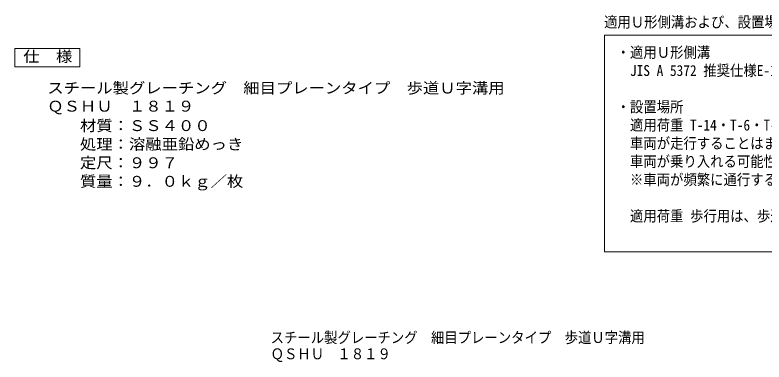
# Model space of a CAD drawing. Units: millimetres, scale not verified. Extents: x -756 to 910, y -687 to 519.
# Drawn here: x -754 to 255, y -687 to -220 of the extents above; entities that cross this region are included whole.
import ezdxf
from ezdxf.enums import TextEntityAlignment as Align

# ---------------------------------------------------------------- set-up
doc = ezdxf.new("R2010")
doc.units = ezdxf.units.MM
doc.header["$LTSCALE"] = 5
doc.layers.add('A-5_仕様文', color=7, linetype='Continuous', lineweight=9)
doc.layers.add('F-5_F-5ﾚｲﾔ', color=7, linetype='Continuous', lineweight=9)
doc.styles.add('ＭＳ ゴシック', font='')
doc.styles.get('ＭＳ ゴシック').set_extended_font_data('MS Gothic')

msp = doc.modelspace()

# ---------------------------------------------------------------- linework, layer by layer
at = {"layer": 'A-5_仕様文'}
for p, q in [((-753.757, -290.436), (-753.757, -265.436)), ((-753.757, -265.436), (-666.257, -265.436))]:
    msp.add_line(p, q, dxfattribs=at)
msp.add_lwpolyline([(-666.257, -265.436), (-666.257, -290.436), (-753.757, -290.436)], dxfattribs=at)
at = {"layer": 'F-5_F-5ﾚｲﾔ', "color": 2}
for p, q in [((40, -539.054), (40, -247.723)), ((40, -247.723), (910, -247.723))]:
    msp.add_line(p, q, dxfattribs=at)
msp.add_lwpolyline([(910, -247.723), (910, -539.054), (40, -539.054)], dxfattribs=at)

# ---------------------------------------------------------------- texts
at = {"layer": 'A-5_仕様文', "color": 2, "style": 'ＭＳ ゴシック', "width": 1.1}
for s, p in [('仕\u3000様', (-742.535, -288.028)), ('スチール製グレーチング\u3000細目プレーンタイプ\u3000歩道Ｕ字溝用', (-710.23, -330.451)), ('ＱＳＨＵ\u3000１８１９', (-710.23, -354.897)), ('\u3000\u3000材質：ＳＳ４００', (-710.23, -381.046)), ('\u3000\u3000処理：溶融亜鉛めっき', (-710.23, -406.046)), ('\u3000\u3000定尺：９９７', (-710.23, -431.046)), ('\u3000\u3000質量：９．０ｋｇ／枚', (-710.23, -456.046))]:
    msp.add_text(s, height=14.66, dxfattribs=at).set_placement(p, align=Align.BOTTOM_LEFT)
at = {"layer": 'F-5_F-5ﾚｲﾔ', "style": 'ＭＳ ゴシック', "width": 0.9}
for s, p in [('適用Ｕ形側溝および、設置場所について', (39.559, -241.657)), ('・適用Ｕ形側溝', (56.474, -282.434)), ('\u3000JIS A 5372 推奨仕様E-1 U形側溝、推奨仕様E-2 上ぶた式U形側溝の本体に適用します。', (56.474, -306.904)), ('・設置場所', (56.474, -355.842)), ('\u3000適用荷重 T-14・T-6・T-2は、建物内、建物敷地内、公園敷地内、車道以外で、', (56.474, -380.312)), ('\u3000車両が走行することはまれで、走行することがあっても一時待避などで低速で走行するような、', (56.474, -404.781)), ('\u3000車両が乗り入れる可能性のある場所に設置できます。 ', (56.474, -429.251)), ('\u3000※車両が頻繁に通行する場所や、フォークリフト等の特殊車両が通行する場所には適しません。', (56.474, -453.72)), ('\u3000適用荷重 歩行用は、歩道にお使いいただけます。', (56.474, -502.659))]:
    msp.add_text(s, height=14.66, dxfattribs=at).set_placement(p, align=Align.BOTTOM_LEFT)
at = {"layer": 'F-5_F-5ﾚｲﾔ', "color": 2, "style": 'ＭＳ ゴシック', "width": 0.9}
for s, p in [('スチール製グレーチング\u3000細目プレーンタイプ\u3000歩道Ｕ字溝用', (-409.447, -666.256)), ('ＱＳＨＵ\u3000１８１９', (-409.447, -688.191))]:
    msp.add_text(s, height=14.66, dxfattribs=at).set_placement(p, align=Align.BOTTOM_LEFT)

doc.saveas('drawing.dxf')
